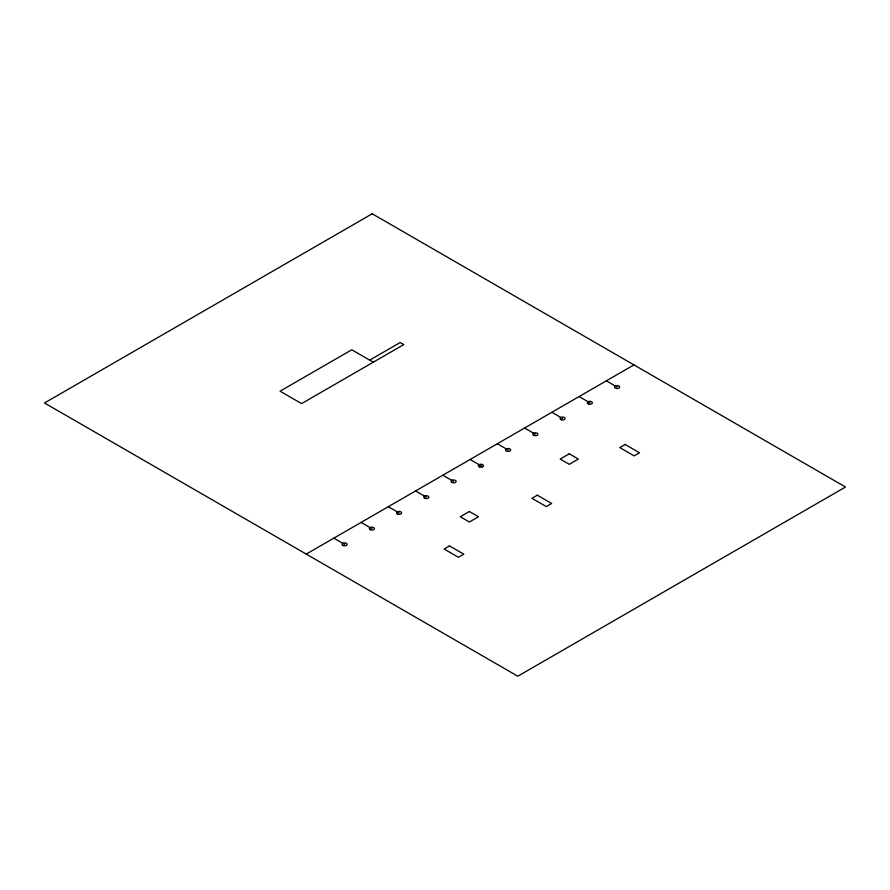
<?xml version="1.0" encoding="UTF-8"?>
<svg xmlns="http://www.w3.org/2000/svg" width="890" height="890" viewBox="0 0 890 890"><rect width="100%" height="100%" fill="white"/><g stroke="black" fill="none" stroke-linecap="round" stroke-linejoin="round"><path stroke-width="1.33" d="M369.706 360.127L400.177 342.528L403.771 344.597L301.577 403.604L280.072 391.177L351.772 349.781L373.288 362.197M306.238 554.092L633.958 364.889M606.346 380.831L617.104 387.039M579.101 396.562L589.859 402.77M551.845 412.293L562.602 418.5M524.599 428.023L535.357 434.231M497.343 443.754L508.101 449.973M470.098 459.496L482.647 466.738M442.853 475.227L453.611 481.434M415.597 490.957L426.355 497.165M388.351 506.688L399.109 512.896M361.095 522.419L371.853 528.627M333.85 538.15L344.608 544.369M451.92 480.344L451.486 480.633A2.536 1.469 0 0 0 453.244 482.881A2.536 1.469 0 0 0 456.036 481.012A2.536 1.469 0 0 0 451.92 480.344M615.524 385.893L615.068 386.171A2.536 1.469 0 0 0 616.592 388.474A2.536 1.469 0 0 0 619.573 386.694A2.536 1.469 0 0 0 615.524 385.893M372.209 213.778L44.5 402.981L517.791 676.222L845.5 487.019L372.209 213.778M469.386 511.494L460.275 516.745L469.386 522.007L478.486 516.745L469.386 511.494M569.277 453.822L560.166 459.073L569.277 464.335L578.378 459.073L569.277 453.822M449.483 545.915L444.099 549.019L458.45 557.296L463.824 554.192L449.483 545.915M537.326 495.196L531.953 498.3L546.293 506.588L551.667 503.484L537.326 495.196M625.169 444.477L619.796 447.592L634.136 455.869L639.51 452.765L625.169 444.477M506.755 448.727L506.243 448.972A2.536 1.469 0 0 0 507.333 451.364A2.536 1.469 0 0 0 510.615 449.784A2.536 1.469 0 0 0 506.755 448.727M479.588 466.972A2.536 1.469 0 0 0 483.392 465.704A2.536 1.469 0 0 0 479.588 464.435A2.536 1.469 0 0 0 479.588 466.972M534.089 435.499A2.536 1.469 0 0 0 537.894 434.231A2.536 1.469 0 0 0 534.089 432.963A2.536 1.469 0 0 0 534.089 435.499M561.334 419.769A2.536 1.469 0 0 0 565.139 418.5A2.536 1.469 0 0 0 561.334 417.232A2.536 1.469 0 0 0 561.334 419.769M588.59 404.038A2.536 1.469 0 0 0 592.384 402.77A2.536 1.469 0 0 0 588.59 401.501A2.536 1.469 0 0 0 588.59 404.038M424.563 498.2A2.536 1.469 0 0 0 428.802 497.543A2.536 1.469 0 0 0 425.698 495.752A2.536 1.469 0 0 0 424.563 498.2M397.318 513.931A2.536 1.469 0 0 0 401.557 513.274A2.536 1.469 0 0 0 398.453 511.483A2.536 1.469 0 0 0 397.318 513.931M370.062 529.661A2.536 1.469 0 0 0 374.301 529.005A2.536 1.469 0 0 0 371.197 527.214A2.536 1.469 0 0 0 370.062 529.661M343.34 545.626A2.536 1.469 0 0 0 347.145 544.369A2.536 1.469 0 0 0 343.34 543.1A2.536 1.469 0 0 0 343.34 545.626"/></g></svg>
